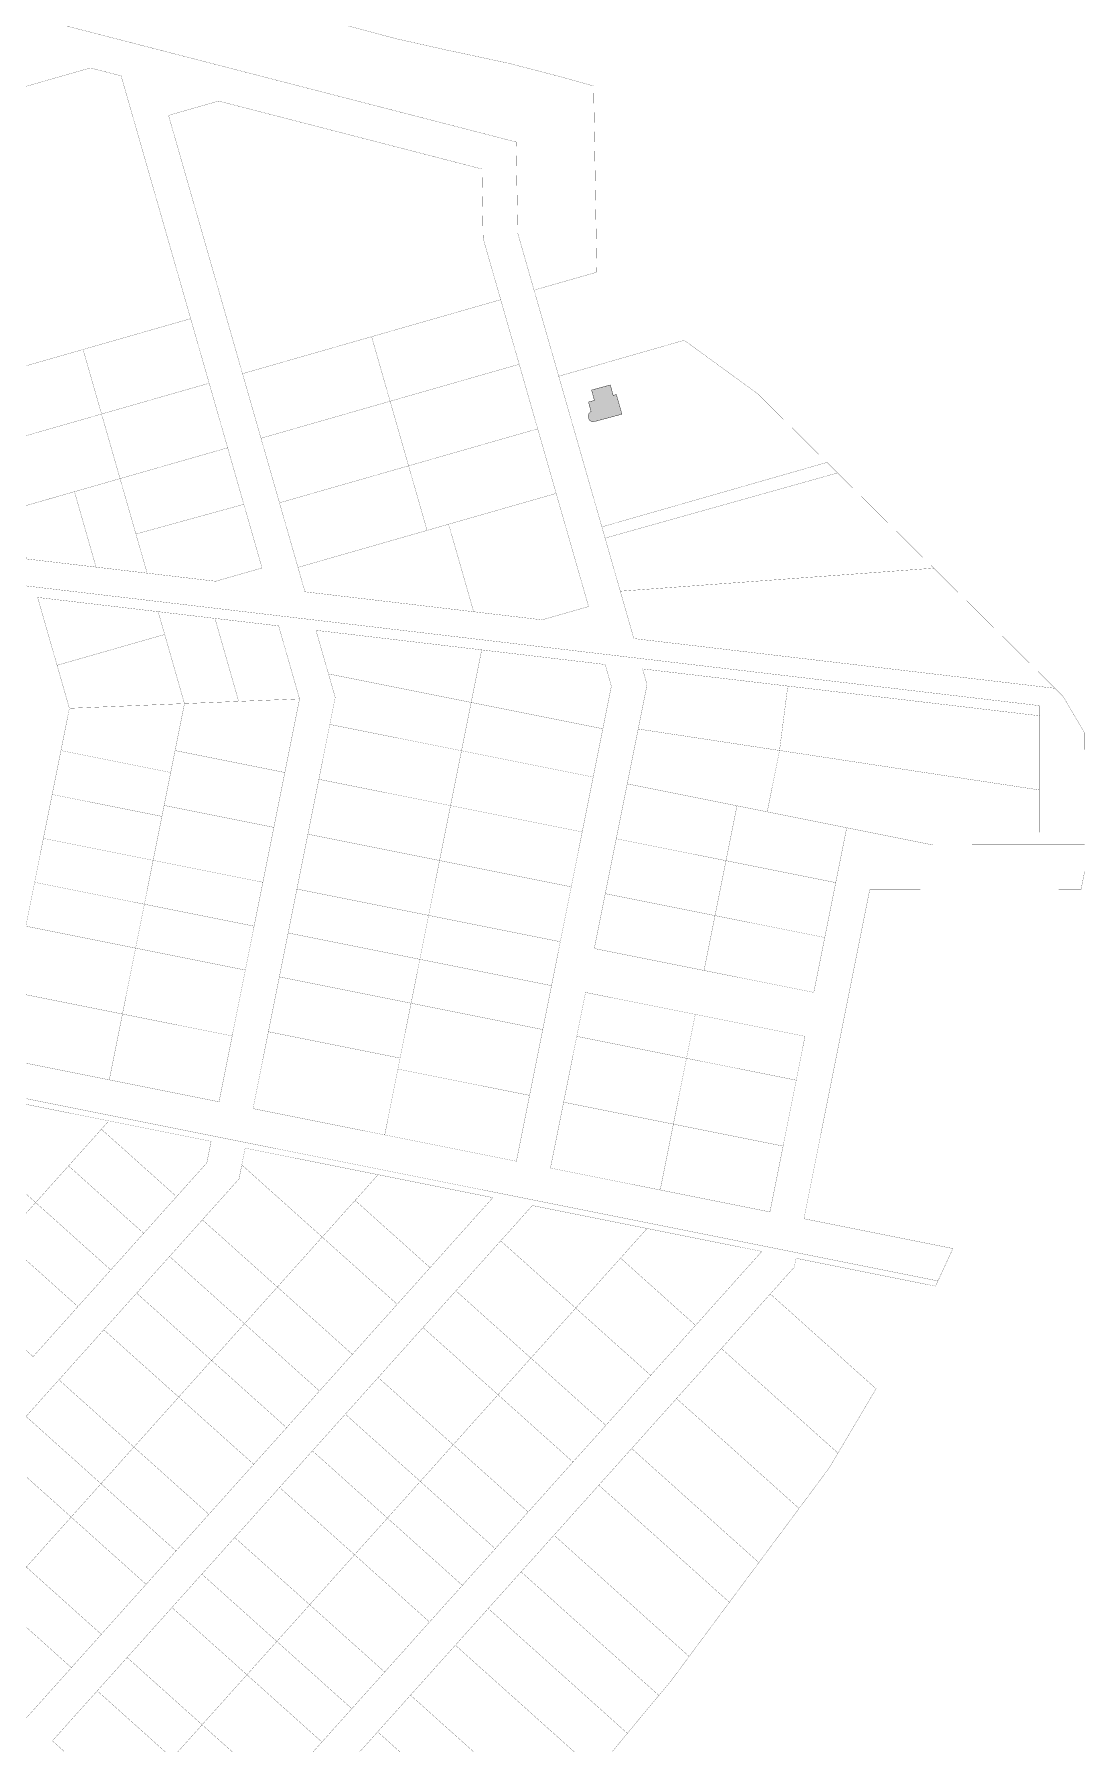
# Model space of a CAD drawing. Header units: millimetres. Extents: x 1265826 to 1360210, y 383897 to 506623.
# Drawn here: x 1302459 to 1302929, y 410544 to 411308 of the extents above; entities that cross this region are included whole.
import ezdxf

# ---------------------------------------------------------------- set-up
doc = ezdxf.new("R2010")
doc.units = ezdxf.units.MM
doc.layers.add('14', color=7, linetype='Continuous')

msp = doc.modelspace()

# ---------------------------------------------------------------- hatches: boundary and pattern name
at = {"layer": '14', "linetype": 'Continuous'}
msp.add_hatch(color=12, dxfattribs=at).paths.add_polyline_path([(1302709.54, 411134.71), (1302722.06, 411138.09), (1302719.56, 411146.84), (1302718.14, 411146.46), (1302716.86, 411151.12), (1302708.5, 411148.85), (1302709.78, 411144.21), (1302707.12, 411143.49), (1302708.29, 411139.25), (1302708.02, 411139.09), (1302707.77, 411138.9), (1302707.55, 411138.67), (1302707.36, 411138.42), (1302707.2, 411138.15), (1302707.09, 411137.86), (1302707.01, 411137.56), (1302706.97, 411137.24), (1302706.97, 411136.93), (1302707.01, 411136.62), (1302707.1, 411136.32), (1302707.22, 411136.03), (1302707.38, 411135.76), (1302707.57, 411135.51), (1302707.79, 411135.29), (1302708.04, 411135.1), (1302708.32, 411134.94), (1302708.61, 411134.83), (1302708.91, 411134.75), (1302709.19, 411134.71)])

# ---------------------------------------------------------------- linework, layer by layer
at = {"layer": '14', "color": 7, "const_width": 0.08, "flags": 128}
for points in [[(1302118.68, 411403.1), (1302674.81, 411259.64), (1302675.5, 411218.95), (1302682.8, 411193.47), (1302710.84, 411201.5), (1302709.41, 411284.65), (1302694.47, 411288.84), (1302687.3, 411290.7), (1302671.27, 411294.86), (1302664.12, 411296.38), (1302643.89, 411300.69), (1302620.98, 411305.83), (1302588.14, 411314.6)], [(1302265.05, 411083.9), (1302908.74, 411007.87), (1302908.74, 411003.34), (1302908.78, 410970.19), (1302908.81, 410945.71), (1302928.81, 410945.73), (1302928.75, 410995.73), (1302919.05, 411012.16), (1302915.55, 411015.62), (1302727.38, 411037.85), (1302721.32, 411059), (1302714.53, 411082.71), (1302713.09, 411087.73), (1302693.82, 411155.02), (1302682.8, 411193.47), (1302675.5, 411218.95), (1302674.81, 411259.64), (1302118.68, 411403.1)], [(1302394.09, 411289.91), (1302442.16, 411303.67), (1302448.27, 411282.33), (1302484.57, 411292.73), (1302498.32, 411289.18), (1302504.6, 411267.26), (1302512.86, 411238.42), (1302521.12, 411209.58), (1302529.38, 411180.74), (1302537.64, 411151.9), (1302545.9, 411123.06), (1302553.13, 411097.81), (1302561.27, 411069.38), (1302540.53, 411063.45), (1302509.93, 411067.06), (1302456.1, 411073.41), (1302449.76, 411095.52), (1302441.5, 411124.36), (1302433.24, 411153.2), (1302424.98, 411182.04), (1302416.72, 411210.88), (1302408.46, 411239.72), (1302401.26, 411264.89), (1302394.09, 411289.91)], [(1302519.5, 411271.53), (1302541.88, 411277.94), (1302599.2, 411263.15), (1302656.51, 411248.36), (1302659.51, 411247.58), (1302660.02, 411218.15), (1302660.04, 411216.65), (1302667.9, 411189.21), (1302676.16, 411160.37), (1302684.42, 411131.53), (1302692.67, 411102.68), (1302707.16, 411052.14), (1302686.41, 411046.21), (1302655.81, 411049.83), (1302580.45, 411058.73), (1302577.32, 411069.64), (1302569.06, 411098.48), (1302560.8, 411127.32), (1302552.54, 411156.16), (1302544.28, 411185.01), (1302536.02, 411213.85), (1302527.76, 411242.69), (1302519.5, 411271.53)], [(1302610.22, 411172.69), (1302618.48, 411143.85), (1302676.16, 411160.37), (1302667.9, 411189.21), (1302610.22, 411172.69)], [(1302481.31, 411166.97), (1302489.57, 411138.13), (1302537.64, 411151.9), (1302529.38, 411180.74), (1302481.31, 411166.97)], [(1302552.54, 411156.16), (1302560.8, 411127.32), (1302618.48, 411143.85), (1302610.22, 411172.69), (1302552.54, 411156.16)], [(1302693.82, 411155.02), (1302713.09, 411087.73), (1302813.65, 411116.53), (1302782.65, 411147.23), (1302749.89, 411171.08), (1302693.82, 411155.02)], [(1302433.24, 411153.2), (1302441.5, 411124.36), (1302489.57, 411138.13), (1302481.31, 411166.97), (1302433.24, 411153.2)], [(1302618.48, 411143.85), (1302626.74, 411115), (1302684.42, 411131.53), (1302676.16, 411160.37), (1302618.48, 411143.85)], [(1302489.57, 411138.13), (1302497.83, 411109.29), (1302545.9, 411123.06), (1302537.64, 411151.9), (1302489.57, 411138.13)], [(1302441.5, 411124.36), (1302449.76, 411095.52), (1302497.83, 411109.29), (1302489.57, 411138.13), (1302441.5, 411124.36)], [(1302560.8, 411127.32), (1302569.06, 411098.48), (1302626.74, 411115), (1302618.48, 411143.85), (1302560.8, 411127.32)], [(1302626.74, 411115), (1302635, 411086.16), (1302644.62, 411088.92), (1302692.68, 411102.68), (1302684.42, 411131.53), (1302626.74, 411115)], [(1302497.83, 411109.29), (1302504.92, 411084.54), (1302553.13, 411097.81), (1302545.9, 411123.06), (1302497.83, 411109.29)], [(1302569.06, 411098.48), (1302577.32, 411069.64), (1302635, 411086.16), (1302626.74, 411115), (1302569.06, 411098.48)], [(1302713.09, 411087.73), (1302714.53, 411082.71), (1302818.4, 411111.83), (1302813.65, 411116.53), (1302713.09, 411087.73)], [(1302477.47, 411103.45), (1302487.1, 411069.76), (1302509.93, 411067.06), (1302497.83, 411109.29), (1302477.47, 411103.45)], [(1302714.53, 411082.71), (1302721.32, 411059), (1302861.37, 411069.28), (1302818.4, 411111.83), (1302714.53, 411082.71)], [(1302449.76, 411095.52), (1302456.1, 411073.41), (1302487.1, 411069.76), (1302477.47, 411103.45), (1302449.76, 411095.52)], [(1302644.62, 411088.92), (1302655.81, 411049.83), (1302686.41, 411046.21), (1302707.16, 411052.14), (1302692.67, 411102.68), (1302644.62, 411088.92)], [(1302504.92, 411084.54), (1302509.93, 411067.06), (1302540.53, 411063.45), (1302561.27, 411069.38), (1302553.13, 411097.81), (1302504.92, 411084.54)], [(1302577.32, 411069.64), (1302580.45, 411058.73), (1302655.81, 411049.83), (1302644.62, 411088.92), (1302577.32, 411069.64)], [(1302207.57, 410881.98), (1302863.25, 410750.93), (1302869.93, 410765.4), (1302846.53, 410770.07), (1302824.95, 410774.39), (1302803.38, 410778.7), (1302832.75, 410925.63), (1302863.75, 410925.66), (1302894.75, 410925.7), (1302927.16, 410925.73), (1302928.82, 410933.96), (1302928.81, 410945.73), (1302908.81, 410945.71), (1302860.95, 410945.65), (1302822.48, 410953.34), (1302817.58, 410928.83), (1302812.68, 410904.31), (1302807.78, 410879.8), (1302709.72, 410899.4), (1302714.62, 410923.92), (1302719.52, 410948.43), (1302724.42, 410972.95), (1302729.32, 410997.46), (1302733.28, 411017.25), (1302731.26, 411024.3), (1302908.75, 411003.34), (1302908.74, 411007.87), (1302265.05, 411083.9)], [(1302721.32, 411059), (1302727.38, 411037.85), (1302915.55, 411015.62), (1302861.37, 411069.28), (1302721.32, 411059)], [(1302461.01, 411056.22), (1302514.85, 411049.86), (1302568.69, 411043.5), (1302578.02, 411010.9), (1302571.45, 410978.02), (1302566.55, 410953.51), (1302561.65, 410928.99), (1302557.73, 410909.38), (1302553.81, 410889.77), (1302547.93, 410860.35), (1302542.05, 410830.93), (1302493.02, 410840.73), (1302443.99, 410850.53), (1302449.87, 410879.95), (1302455.75, 410909.37), (1302459.67, 410928.98), (1302463.59, 410948.59), (1302467.51, 410968.21), (1302471.43, 410987.82), (1302475.19, 411006.7), (1302469.69, 411025.91), (1302461.01, 411056.22)], [(1302461.01, 411056.22), (1302469.69, 411025.91), (1302517.77, 411039.68), (1302514.85, 411049.86), (1302461.01, 411056.22)], [(1302514.85, 411049.86), (1302517.77, 411039.68), (1302526.61, 411008.8), (1302550.84, 411009.79), (1302540.23, 411046.86), (1302514.85, 411049.86)], [(1302540.23, 411046.86), (1302550.84, 411009.79), (1302578.02, 411010.9), (1302568.69, 411043.5), (1302540.23, 411046.86)], [(1302469.69, 411025.91), (1302475.19, 411006.7), (1302526.61, 411008.8), (1302517.77, 411039.68), (1302469.69, 411025.91)], [(1302585.37, 411041.53), (1302659.39, 411032.79), (1302714.57, 411026.27), (1302717.34, 411016.6), (1302713.53, 410997.55), (1302709.22, 410975.98), (1302704.32, 410951.47), (1302699.42, 410926.95), (1302694.52, 410902.44), (1302690.6, 410882.82), (1302686.68, 410863.21), (1302680.8, 410833.79), (1302674.92, 410804.38), (1302616.08, 410816.14), (1302557.25, 410827.9), (1302563.13, 410857.32), (1302569.01, 410886.73), (1302572.93, 410906.35), (1302576.85, 410925.96), (1302581.75, 410950.47), (1302586.65, 410974.99), (1302591.55, 410999.5), (1302593.96, 411011.55), (1302590.95, 411022.06), (1302585.37, 411041.53)], [(1302585.37, 411041.53), (1302590.95, 411022.06), (1302654.7, 411009.31), (1302659.39, 411032.79), (1302585.37, 411041.53)], [(1302659.39, 411032.79), (1302654.7, 411009.31), (1302713.53, 410997.55), (1302717.34, 411016.6), (1302714.57, 411026.27), (1302659.39, 411032.79)], [(1302731.26, 411024.3), (1302733.28, 411017.25), (1302729.32, 410997.46), (1302792.47, 410987.86), (1302796.17, 411016.63), (1302731.26, 411024.3)], [(1302731.26, 411024.3), (1302733.28, 411017.25), (1302729.32, 410997.46), (1302908.78, 410970.19), (1302908.74, 411003.34), (1302731.26, 411024.3)], [(1302590.95, 411022.06), (1302593.96, 411011.55), (1302591.55, 410999.5), (1302650.39, 410987.74), (1302654.7, 411009.31), (1302590.95, 411022.06)], [(1302475.19, 411006.7), (1302471.43, 410987.82), (1302520.46, 410978.02), (1302522.42, 410987.82), (1302526.61, 411008.8), (1302475.19, 411006.7)], [(1302526.61, 411008.8), (1302522.42, 410987.82), (1302571.45, 410978.02), (1302578.02, 411010.9), (1302526.61, 411008.8)], [(1302654.7, 411009.31), (1302650.39, 410987.74), (1302709.22, 410975.98), (1302713.53, 410997.55), (1302654.7, 411009.31)], [(1302591.55, 410999.5), (1302586.65, 410974.99), (1302645.49, 410963.23), (1302650.39, 410987.74), (1302591.55, 410999.5)], [(1302729.32, 410997.46), (1302724.42, 410972.95), (1302773.45, 410963.14), (1302786.98, 410960.44), (1302792.47, 410987.86), (1302729.32, 410997.46)], [(1302729.32, 410997.46), (1302724.42, 410972.95), (1302822.48, 410953.34), (1302860.95, 410945.65), (1302908.81, 410945.71), (1302908.78, 410970.19), (1302729.32, 410997.46)], [(1302471.43, 410987.82), (1302467.51, 410968.21), (1302516.54, 410958.41), (1302517.52, 410963.31), (1302520.46, 410978.02), (1302471.43, 410987.82)], [(1302522.42, 410987.82), (1302520.46, 410978.02), (1302517.52, 410963.31), (1302566.55, 410953.51), (1302571.45, 410978.02), (1302522.42, 410987.82)], [(1302650.39, 410987.74), (1302645.49, 410963.23), (1302704.32, 410951.47), (1302709.22, 410975.98), (1302650.39, 410987.74)], [(1302586.65, 410974.99), (1302581.75, 410950.47), (1302640.59, 410938.71), (1302645.49, 410963.23), (1302586.65, 410974.99)], [(1302724.42, 410972.95), (1302719.52, 410948.43), (1302817.58, 410928.83), (1302822.48, 410953.34), (1302724.42, 410972.95)], [(1302724.42, 410972.94), (1302719.52, 410948.43), (1302768.55, 410938.63), (1302773.45, 410963.14), (1302724.42, 410972.94)], [(1302467.51, 410968.21), (1302463.59, 410948.59), (1302512.62, 410938.79), (1302516.54, 410958.41), (1302467.51, 410968.21)], [(1302517.52, 410963.31), (1302516.54, 410958.41), (1302512.62, 410938.79), (1302561.65, 410928.99), (1302566.55, 410953.51), (1302517.52, 410963.31)], [(1302645.49, 410963.23), (1302640.59, 410938.71), (1302699.42, 410926.95), (1302704.32, 410951.47), (1302645.49, 410963.23)], [(1302773.45, 410963.14), (1302768.55, 410938.63), (1302817.58, 410928.83), (1302822.48, 410953.34), (1302786.98, 410960.44), (1302773.45, 410963.14)], [(1302463.59, 410948.59), (1302459.67, 410928.98), (1302508.7, 410919.18), (1302512.62, 410938.79), (1302463.59, 410948.59)], [(1302581.75, 410950.47), (1302576.85, 410925.96), (1302635.69, 410914.2), (1302640.59, 410938.71), (1302581.75, 410950.47)], [(1302719.52, 410948.43), (1302714.62, 410923.91), (1302763.65, 410914.11), (1302768.55, 410938.63), (1302719.52, 410948.43)], [(1302719.52, 410948.43), (1302714.62, 410923.92), (1302812.68, 410904.31), (1302817.58, 410928.83), (1302719.52, 410948.43)], [(1302512.62, 410938.79), (1302508.7, 410919.18), (1302557.73, 410909.38), (1302561.65, 410928.99), (1302512.62, 410938.79)], [(1302640.59, 410938.71), (1302635.69, 410914.2), (1302694.52, 410902.44), (1302699.42, 410926.95), (1302640.59, 410938.71)], [(1302768.55, 410938.63), (1302763.65, 410914.11), (1302812.68, 410904.31), (1302817.58, 410928.83), (1302768.55, 410938.63)], [(1302459.67, 410928.98), (1302455.75, 410909.37), (1302504.78, 410899.57), (1302508.7, 410919.18), (1302459.67, 410928.98)], [(1302576.85, 410925.96), (1302572.93, 410906.35), (1302631.77, 410894.58), (1302635.69, 410914.2), (1302576.85, 410925.96)], [(1302714.62, 410923.92), (1302709.72, 410899.4), (1302758.75, 410889.6), (1302763.65, 410914.11), (1302714.62, 410923.92)], [(1302714.62, 410923.92), (1302709.72, 410899.4), (1302807.78, 410879.8), (1302812.68, 410904.31), (1302714.62, 410923.92)], [(1302508.7, 410919.18), (1302504.78, 410899.57), (1302553.81, 410889.77), (1302557.73, 410909.38), (1302508.7, 410919.18)], [(1302455.75, 410909.37), (1302449.87, 410879.95), (1302498.9, 410870.15), (1302504.78, 410899.57), (1302455.75, 410909.37)], [(1302635.69, 410914.2), (1302631.77, 410894.58), (1302690.6, 410882.82), (1302694.52, 410902.44), (1302635.69, 410914.2)], [(1302763.65, 410914.11), (1302758.75, 410889.6), (1302807.78, 410879.8), (1302812.68, 410904.31), (1302763.65, 410914.11)], [(1302572.93, 410906.35), (1302569.01, 410886.73), (1302627.85, 410874.97), (1302631.77, 410894.58), (1302572.93, 410906.35)], [(1302504.78, 410899.57), (1302498.9, 410870.15), (1302547.93, 410860.35), (1302553.81, 410889.77), (1302504.78, 410899.57)], [(1302631.77, 410894.58), (1302627.85, 410874.97), (1302686.68, 410863.21), (1302690.6, 410882.82), (1302631.77, 410894.58)], [(1302569.01, 410886.73), (1302564.11, 410862.22), (1302622.94, 410850.46), (1302627.85, 410874.97), (1302569.01, 410886.73)], [(1302599.56, 410534.62), (1302612.91, 410549.51), (1302627.6, 410565.89), (1302647.63, 410588.22), (1302662.32, 410604.6), (1302677.01, 410620.98), (1302691.7, 410637.35), (1302711.73, 410659.69), (1302726.42, 410676.07), (1302746.45, 410698.4), (1302766.48, 410720.73), (1302788.35, 410745.12), (1302799.05, 410757.06), (1302799.85, 410761.05), (1302862.17, 410748.59), (1302863.25, 410750.93), (1302207.57, 410881.98)], [(1302449.87, 410879.95), (1302443.99, 410850.53), (1302493.02, 410840.73), (1302498.9, 410870.15), (1302449.87, 410879.95)], [(1302705.8, 410879.79), (1302803.86, 410860.19), (1302799.94, 410840.59), (1302794.06, 410811.16), (1302788.18, 410781.74), (1302739.15, 410791.54), (1302690.12, 410801.34), (1302696, 410830.76), (1302701.88, 410860.17), (1302705.8, 410879.79)], [(1302705.8, 410879.79), (1302701.88, 410860.17), (1302750.91, 410850.37), (1302754.83, 410869.99), (1302705.8, 410879.79)], [(1302705.8, 410879.79), (1302701.88, 410860.17), (1302750.91, 410850.37), (1302799.94, 410840.59), (1302803.86, 410860.19), (1302705.8, 410879.79)], [(1302627.85, 410874.97), (1302621.96, 410845.55), (1302680.8, 410833.79), (1302686.68, 410863.21), (1302627.85, 410874.97)], [(1302498.9, 410870.15), (1302493.02, 410840.73), (1302542.05, 410830.93), (1302547.93, 410860.35), (1302498.9, 410870.15)], [(1302754.83, 410869.99), (1302750.91, 410850.37), (1302799.94, 410840.59), (1302803.86, 410860.19), (1302754.83, 410869.99)], [(1302564.11, 410862.22), (1302563.13, 410857.32), (1302557.25, 410827.9), (1302616.08, 410816.14), (1302621.96, 410845.55), (1302622.94, 410850.46), (1302564.11, 410862.22)], [(1302701.88, 410860.17), (1302696, 410830.76), (1302745.03, 410820.96), (1302750.91, 410850.37), (1302701.88, 410860.17)], [(1302750.91, 410850.37), (1302745.03, 410820.96), (1302794.06, 410811.16), (1302799.94, 410840.59), (1302750.91, 410850.37)], [(1302621.96, 410845.55), (1302616.08, 410816.14), (1302674.92, 410804.38), (1302680.8, 410833.79), (1302621.96, 410845.55)], [(1302426.55, 410816.05), (1302460.13, 410785.94), (1302474.81, 410802.31), (1302489.5, 410818.69), (1302492.84, 410822.41), (1302440.46, 410832.88), (1302440.12, 410831.18), (1302426.55, 410816.05)], [(1302440.46, 410832.88), (1302492.84, 410822.41), (1302538.52, 410813.28), (1302536.6, 410803.65), (1302523.08, 410788.58), (1302508.39, 410772.2), (1302493.7, 410755.82), (1302479.01, 410739.45), (1302458.98, 410717.11)], [(1302696, 410830.76), (1302690.12, 410801.34), (1302739.15, 410791.54), (1302745.03, 410820.96), (1302696, 410830.76)], [(1302474.81, 410802.31), (1302508.39, 410772.2), (1302523.08, 410788.58), (1302489.5, 410818.69), (1302474.81, 410802.31)], [(1302489.5, 410818.69), (1302523.08, 410788.58), (1302536.6, 410803.65), (1302538.52, 410813.28), (1302492.84, 410822.41), (1302489.5, 410818.69)], [(1302745.03, 410820.96), (1302739.15, 410791.54), (1302788.18, 410781.74), (1302794.06, 410811.16), (1302745.03, 410820.96)], [(1302411.86, 410799.67), (1302445.44, 410769.56), (1302460.13, 410785.94), (1302426.55, 410816.05), (1302411.86, 410799.67)], [(1302455.83, 410690.39), (1302470.52, 410706.76), (1302490.55, 410729.1), (1302505.24, 410745.48), (1302519.93, 410761.85), (1302534.62, 410778.23), (1302550.97, 410796.46), (1302552.22, 410802.74), (1302553.72, 410810.24), (1302613.13, 410798.37), (1302664.38, 410788.13), (1302636.34, 410756.85), (1302621.65, 410740.47), (1302601.62, 410718.14), (1302586.93, 410701.76), (1302572.24, 410685.38), (1302557.55, 410669.01), (1302537.52, 410646.67), (1302522.83, 410630.3), (1302509.48, 410615.41), (1302489.45, 410593.07), (1302476.1, 410578.18), (1302456.07, 410555.85)], [(1302552.22, 410802.74), (1302588.15, 410770.52), (1302602.84, 410786.9), (1302613.13, 410798.37), (1302553.72, 410810.24), (1302552.22, 410802.74)], [(1302460.13, 410785.94), (1302493.7, 410755.82), (1302508.39, 410772.2), (1302474.81, 410802.31), (1302460.13, 410785.94)], [(1302534.62, 410778.23), (1302568.12, 410748.19), (1302588.15, 410770.52), (1302552.22, 410802.74), (1302550.97, 410796.46), (1302534.62, 410778.23)], [(1302602.84, 410786.9), (1302636.34, 410756.85), (1302664.38, 410788.13), (1302613.13, 410798.37), (1302602.84, 410786.9)], [(1302588.15, 410770.52), (1302621.65, 410740.47), (1302636.34, 410756.85), (1302602.84, 410786.9), (1302588.15, 410770.52)], [(1302445.44, 410769.56), (1302479.01, 410739.45), (1302493.7, 410755.82), (1302460.13, 410785.94), (1302445.44, 410769.56)], [(1302467.61, 410545.5), (1302487.64, 410567.83), (1302500.99, 410582.72), (1302521.02, 410605.06), (1302534.37, 410619.95), (1302549.06, 410636.32), (1302569.09, 410658.66), (1302583.78, 410675.04), (1302598.47, 410691.41), (1302613.16, 410707.79), (1302633.19, 410730.13), (1302647.88, 410746.5), (1302667.91, 410768.84), (1302682.04, 410784.6), (1302733.3, 410774.35), (1302784.56, 410764.11), (1302754.94, 410731.08), (1302734.91, 410708.75), (1302714.88, 410686.41), (1302700.19, 410670.04), (1302680.16, 410647.7), (1302665.47, 410631.32), (1302650.78, 410614.95), (1302636.09, 410598.57), (1302616.06, 410576.23), (1302601.37, 410559.86), (1302588.02, 410544.97), (1302567.99, 410522.63)], [(1302667.91, 410768.84), (1302701.41, 410738.79), (1302721.44, 410761.13), (1302733.3, 410774.35), (1302682.04, 410784.6), (1302667.91, 410768.84)], [(1302519.93, 410761.85), (1302553.43, 410731.81), (1302568.12, 410748.19), (1302534.62, 410778.23), (1302519.93, 410761.85)], [(1302721.44, 410761.13), (1302754.94, 410731.08), (1302784.56, 410764.11), (1302733.3, 410774.35), (1302721.44, 410761.13)], [(1302425.41, 410747.22), (1302458.98, 410717.11), (1302479.01, 410739.45), (1302445.44, 410769.56), (1302425.41, 410747.22)], [(1302568.12, 410748.19), (1302601.62, 410718.14), (1302621.65, 410740.47), (1302588.15, 410770.52), (1302568.12, 410748.19)], [(1302647.88, 410746.5), (1302681.38, 410716.46), (1302701.41, 410738.79), (1302667.91, 410768.84), (1302647.88, 410746.5)], [(1302505.24, 410745.48), (1302538.74, 410715.43), (1302553.43, 410731.81), (1302519.93, 410761.85), (1302505.24, 410745.48)], [(1302701.41, 410738.79), (1302734.91, 410708.75), (1302754.94, 410731.08), (1302721.44, 410761.13), (1302701.41, 410738.79)], [(1302553.43, 410731.81), (1302586.93, 410701.76), (1302601.62, 410718.14), (1302568.12, 410748.19), (1302553.43, 410731.81)], [(1302490.55, 410729.1), (1302524.05, 410699.05), (1302538.74, 410715.43), (1302505.24, 410745.48), (1302490.55, 410729.1)], [(1302633.19, 410730.13), (1302666.69, 410700.08), (1302681.38, 410716.46), (1302647.88, 410746.5), (1302633.19, 410730.13)], [(1302766.48, 410720.73), (1302818.57, 410674.01), (1302835.6, 410702.73), (1302788.35, 410745.12), (1302766.48, 410720.73)], [(1302681.38, 410716.46), (1302714.88, 410686.41), (1302734.91, 410708.75), (1302701.41, 410738.79), (1302681.38, 410716.46)], [(1302470.52, 410706.76), (1302504.02, 410676.72), (1302524.05, 410699.05), (1302490.55, 410729.1), (1302470.52, 410706.76)], [(1302538.74, 410715.43), (1302572.24, 410685.38), (1302586.93, 410701.76), (1302553.43, 410731.81), (1302538.74, 410715.43)], [(1302613.16, 410707.79), (1302646.66, 410677.75), (1302666.69, 410700.08), (1302633.19, 410730.13), (1302613.16, 410707.79)], [(1302746.45, 410698.4), (1302801.2, 410649.29), (1302814.64, 410667.38), (1302818.57, 410674.01), (1302766.48, 410720.73), (1302746.45, 410698.4)], [(1302524.05, 410699.05), (1302557.55, 410669.01), (1302572.24, 410685.38), (1302538.74, 410715.43), (1302524.05, 410699.05)], [(1302666.69, 410700.08), (1302700.19, 410670.04), (1302714.88, 410686.41), (1302681.38, 410716.46), (1302666.69, 410700.08)], [(1302455.83, 410690.39), (1302489.33, 410660.34), (1302504.02, 410676.72), (1302470.52, 410706.76), (1302455.83, 410690.39)], [(1302598.47, 410691.41), (1302631.97, 410661.37), (1302646.66, 410677.75), (1302613.16, 410707.79), (1302598.47, 410691.41)], [(1302504.02, 410676.72), (1302537.52, 410646.67), (1302557.55, 410669.01), (1302524.05, 410699.05), (1302504.02, 410676.72)], [(1302646.66, 410677.75), (1302680.16, 410647.7), (1302700.19, 410670.04), (1302666.69, 410700.08), (1302646.66, 410677.75)], [(1302726.42, 410676.07), (1302783.23, 410625.11), (1302801.2, 410649.29), (1302746.45, 410698.4), (1302726.42, 410676.07)], [(1302442.48, 410675.5), (1302475.98, 410645.45), (1302489.33, 410660.34), (1302455.83, 410690.39), (1302442.48, 410675.5)], [(1302583.78, 410675.04), (1302617.28, 410644.99), (1302631.97, 410661.37), (1302598.47, 410691.41), (1302583.78, 410675.04)], [(1302422.45, 410653.16), (1302455.95, 410623.12), (1302475.98, 410645.45), (1302442.48, 410675.5), (1302422.45, 410653.16)], [(1302489.33, 410660.34), (1302522.83, 410630.3), (1302537.52, 410646.67), (1302504.02, 410676.72), (1302489.33, 410660.34)], [(1302569.09, 410658.66), (1302602.59, 410628.61), (1302617.28, 410644.99), (1302583.78, 410675.04), (1302569.09, 410658.66)], [(1302631.97, 410661.37), (1302665.47, 410631.32), (1302680.16, 410647.7), (1302646.66, 410677.75), (1302631.97, 410661.37)], [(1302711.73, 410659.69), (1302770.05, 410607.38), (1302783.23, 410625.11), (1302726.42, 410676.07), (1302711.73, 410659.69)], [(1302475.98, 410645.45), (1302509.48, 410615.41), (1302522.83, 410630.3), (1302489.33, 410660.34), (1302475.98, 410645.45)], [(1302549.06, 410636.32), (1302582.56, 410606.28), (1302602.59, 410628.61), (1302569.09, 410658.66), (1302549.06, 410636.32)], [(1302617.28, 410644.99), (1302650.78, 410614.95), (1302665.47, 410631.32), (1302631.97, 410661.37), (1302617.28, 410644.99)], [(1302691.7, 410637.35), (1302752.09, 410583.19), (1302770.05, 410607.38), (1302711.73, 410659.69), (1302691.7, 410637.35)], [(1302455.95, 410623.12), (1302489.45, 410593.07), (1302509.48, 410615.41), (1302475.98, 410645.45), (1302455.95, 410623.12)], [(1302602.59, 410628.61), (1302636.09, 410598.57), (1302650.78, 410614.95), (1302617.28, 410644.99), (1302602.59, 410628.61)], [(1302534.37, 410619.95), (1302567.87, 410589.9), (1302582.56, 410606.28), (1302549.06, 410636.32), (1302534.37, 410619.95)], [(1302677.01, 410620.98), (1302738.56, 410565.77), (1302743.99, 410572.3), (1302752.09, 410583.19), (1302691.7, 410637.35), (1302677.01, 410620.98)], [(1302582.56, 410606.28), (1302616.06, 410576.23), (1302636.09, 410598.57), (1302602.59, 410628.61), (1302582.56, 410606.28)], [(1302442.6, 410608.23), (1302476.1, 410578.18), (1302489.45, 410593.07), (1302455.95, 410623.12), (1302442.6, 410608.23)], [(1302521.02, 410605.06), (1302554.52, 410575.01), (1302567.87, 410589.9), (1302534.37, 410619.95), (1302521.02, 410605.06)], [(1302662.32, 410604.6), (1302724.49, 410548.84), (1302738.56, 410565.77), (1302677.01, 410620.98), (1302662.32, 410604.6)], [(1302422.57, 410585.89), (1302456.07, 410555.85), (1302476.1, 410578.18), (1302442.6, 410608.23), (1302422.57, 410585.89)], [(1302500.99, 410582.72), (1302534.49, 410552.68), (1302554.52, 410575.01), (1302521.02, 410605.06), (1302500.99, 410582.72)], [(1302567.87, 410589.9), (1302601.37, 410559.86), (1302616.06, 410576.23), (1302582.56, 410606.28), (1302567.87, 410589.9)], [(1302647.63, 410588.22), (1302710.42, 410531.91), (1302724.49, 410548.84), (1302662.32, 410604.6), (1302647.63, 410588.22)], [(1302554.52, 410575.01), (1302588.02, 410544.97), (1302601.37, 410559.86), (1302567.87, 410589.9), (1302554.52, 410575.01)], [(1302627.6, 410565.89), (1302691.23, 410508.82), (1302710.42, 410531.91), (1302647.63, 410588.22), (1302627.6, 410565.89)], [(1302487.64, 410567.83), (1302521.14, 410537.79), (1302534.49, 410552.68), (1302500.99, 410582.72), (1302487.64, 410567.83)], [(1302534.49, 410552.68), (1302567.99, 410522.63), (1302588.02, 410544.97), (1302554.52, 410575.01), (1302534.49, 410552.68)], [(1302467.61, 410545.5), (1302501.11, 410515.46), (1302521.14, 410537.79), (1302487.64, 410567.83), (1302467.61, 410545.5)], [(1302612.91, 410549.51), (1302677.16, 410491.89), (1302691.23, 410508.82), (1302627.6, 410565.89), (1302612.91, 410549.51)], [(1302521.14, 410537.79), (1302554.64, 410507.74), (1302567.99, 410522.63), (1302534.49, 410552.68), (1302521.14, 410537.79)], [(1302501.11, 410515.46), (1302467.61, 410545.5)], [(1302599.56, 410534.62), (1302664.36, 410476.5), (1302677.16, 410491.89), (1302612.91, 410549.51), (1302599.56, 410534.62)]]:
    msp.add_lwpolyline(points, dxfattribs=at)
at = {"layer": '14', "color": 92, "const_width": 0.17, "flags": 128}
msp.add_lwpolyline([(1302709.54, 411134.71), (1302722.06, 411138.09), (1302719.56, 411146.84), (1302718.14, 411146.46), (1302716.86, 411151.12), (1302708.5, 411148.85), (1302709.78, 411144.21), (1302707.12, 411143.49), (1302708.29, 411139.25), (1302708.02, 411139.09), (1302707.77, 411138.9), (1302707.55, 411138.67), (1302707.36, 411138.42), (1302707.2, 411138.15), (1302707.09, 411137.86), (1302707.01, 411137.56), (1302706.97, 411137.24), (1302706.97, 411136.93), (1302707.01, 411136.62), (1302707.1, 411136.32), (1302707.22, 411136.03), (1302707.38, 411135.76), (1302707.57, 411135.51), (1302707.79, 411135.29), (1302708.04, 411135.1), (1302708.32, 411134.94), (1302708.61, 411134.83), (1302708.91, 411134.75), (1302709.19, 411134.71), (1302709.54, 411134.71)], dxfattribs=at)

doc.saveas('drawing.dxf')
